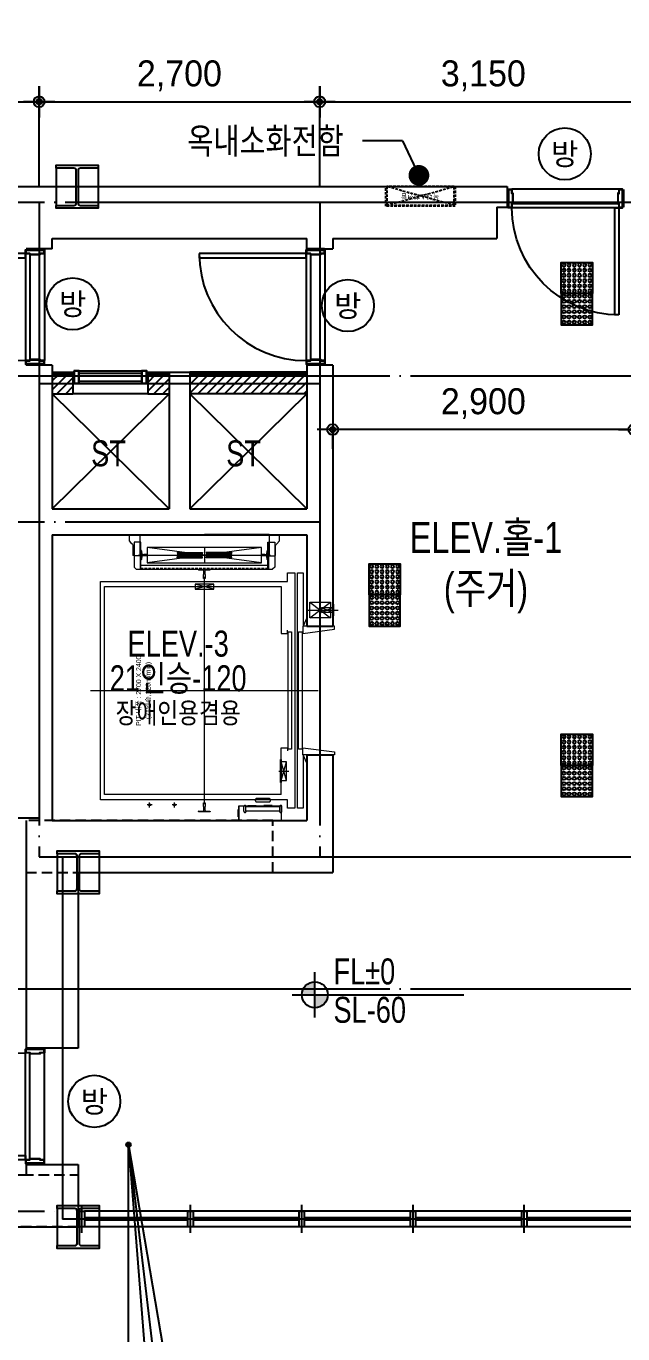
# Model space of a CAD drawing. Header units: millimetres. Extents: x 0 to 1390178, y 0 to 110113.
# Drawn here: x 371337 to 377080, y 28597 to 41181 of the extents above; entities that cross this region are included whole.
import ezdxf
from ezdxf.enums import TextEntityAlignment as Align
from ezdxf.xclip import XClip

# ---------------------------------------------------------------- set-up
doc = ezdxf.new("R2018")
doc.units = ezdxf.units.MM
doc.header["$LTSCALE"] = 100
doc.header["$XCLIPFRAME"] = 0
for name, pattern in [('X - 평면도$0$CEN', [62, 60, -1, 0, -1]), ('X - 평면도$0$CENTER', [65, 60, -2, 1, -2]), ('X - 평면도$0$CENTER2', [1.125, 0.75, -0.125, 0.125, -0.125]), ('X - 평면도$0$HID', [1.5, 1, -0.5]), ('X - 평면도$0$HIDDEN', [0.375, 0.25, -0.125]), ('X - 평면도$0$PHANTOM2', [50, 40, -2, 2, -2, 2, -2])]:
    doc.linetypes.add(name, pattern=pattern)
doc.layers.get('DEFPOINTS').update_dxf_attribs({"color": 145})
for name, color, linetype in [('AA-XXXX-DIMS', 7, 'Continuous'), ('AA-XXXX-TEXT', 3, 'Continuous'), ('DIM', 7, 'Continuous'), ('SYM', 7, 'Continuous'), ('TEXT1', 7, 'Continuous'), ('X - SHEET$0$AA-BORD-TEXT', 3, 'Continuous'), ('X - 평면도$0$A-CON', 2, 'Continuous'), ('X - 평면도$0$A-FIN', 8, 'Continuous'), ('X - 평면도$0$A-HAT', 253, 'Continuous'), ('X - 평면도$0$A-OPEN', 9, 'X - 평면도$0$CEN'), ('X - 평면도$0$A-WIN', 4, 'Continuous'), ('X - 평면도$0$AA-BORD-FORM', 7, 'Continuous'), ('X - 평면도$0$AA-CEXM-ARCH', 6, 'Continuous'), ('X - 평면도$0$AA-DWXM-WIND', 4, 'Continuous'), ('X - 평면도$0$AA-WAXM-BLOK', 3, 'Continuous'), ('X - 평면도$0$AA-WAXM-CONC', 2, 'Continuous'), ('X - 평면도$0$AA-XXXX-CNTL', 1, 'X - 평면도$0$CEN'), ('X - 평면도$0$AA-XXXX-PATT', 8, 'Continuous'), ('X - 평면도$0$AA-XXXX-SYMB', 7, 'Continuous'), ('X - 평면도$0$AS-WAXM-CONC', 2, 'Continuous'), ('X - 평면도$0$DIM', 7, 'Continuous'), ('X - 평면도$0$SO-HBBOX', 7, 'X - 평면도$0$HIDDEN'), ('X - 평면도$0$X-55$0$AA-DWXM-WIND', 4, 'Continuous'), ('X - 평면도$0$점형블럭', 8, 'Continuous')]:
    doc.layers.add(name, color=color, linetype=linetype)
for name, color, linetype, lineweight in [('X - 평면도$0$A-door', 4, 'Continuous', 25), ('X - 평면도$0$LAD-CEN', 1, 'X - 평면도$0$CENTER2', 9), ('X - 평면도$0$LAD-FINISH', 30, 'X - 평면도$0$PHANTOM2', 15), ('X - 평면도$0$LAD-OUTLINE', 7, 'Continuous', 20), ('X - 평면도$0$LAD-REFERENCE', 7, 'Continuous', 5), ('X - 평면도$0$LAD-THINLINE', 7, 'Continuous', 9)]:
    doc.layers.add(name, color=color, linetype=linetype, lineweight=lineweight)
for name, color, linetype, plot in [('X - 평면도$0$A-GUIDE TEXT', 67, 'Continuous', False), ('X - 평면도$0$AA-XXXX-H', 195, 'Continuous', False), ('X - 평면도$0$DEFPOINT', 163, 'Continuous', False)]:
    doc.layers.add(name, color=color, linetype=linetype, plot=plot)
doc.styles.add('HAUD01', font='Dotum.ttf')
doc.styles.get("Standard").update_dxf_attribs({"font": 'Dotum.ttf'})
doc.styles.add('X - SHEET$0$HAUD01', font='Dotum.ttf')
doc.styles.add('X - 평면도$0$HAUD01', font='Dotum.ttf')
doc.styles.add('X - 평면도$0$맑은 고딕', font='malgun.ttf')
doc.dimstyles.new('HAUD-100', dxfattribs={"dimscale": 100, "dimtxt": 3, "dimasz": 1, "dimexe": 0, "dimexo": 3, "dimgap": 1, "dimtad": 1, "dimdec": 0, "dimdsep": 46, "dimlunit": 6, "dimtxsty": 'HAUD01', "dimblk": 'DIMDOT', "dimcen": 2.5, "dimdle": 1.5, "dimclrd": 7, "dimclre": 7, "dimclrt": 3, "dimadec": 0, "dimazin": 0, "dimtfac": 1, "dimtdec": 0, "dimtix": 1, "dimtmove": 2, "dimatfit": 3, "dimfxl": 1, "dimtvp": 1, "dimtolj": 1, "dimtzin": 0, "dimarcsym": 0})
doc.dimstyles.new('HAUD-80', dxfattribs={"dimscale": 100, "dimtxt": 2.5, "dimasz": 0.5, "dimexe": 0, "dimexo": 1.5, "dimgap": 1, "dimtad": 1, "dimdec": 0, "dimdsep": 46, "dimlunit": 6, "dimtxsty": 'HAUD01', "dimblk": 'Z_DOT', "dimcen": 2.5, "dimdle": 1.5, "dimclrd": 7, "dimclre": 7, "dimclrt": 4, "dimadec": 0, "dimazin": 0, "dimtfac": 1, "dimtdec": 0, "dimtix": 1, "dimtmove": 2, "dimatfit": 3, "dimfxl": 1, "dimtvp": 1, "dimtolj": 1, "dimtzin": 0, "dimarcsym": 0})
doc.dimstyles.new('X - 평면도$0$D-50', dxfattribs={"dimscale": 50, "dimtxt": 2, "dimasz": 0.5, "dimexe": 0, "dimexo": 1, "dimgap": 0.5, "dimtad": 1, "dimdec": 0, "dimzin": 0, "dimdsep": 46, "dimlunit": 6, "dimtxsty": 'X - 평면도$0$맑은 고딕', "dimblk": 'X - 평면도$0$Z_DOT', "dimcen": 0, "dimdle": 1.5, "dimclrd": 145, "dimclre": 145, "dimclrt": 145, "dimadec": 0, "dimazin": 0, "dimtfac": 1, "dimtdec": 0, "dimtix": 1, "dimtmove": 2, "dimatfit": 3, "dimldrblk": 'X - 평면도$0$_NONE', "dimfxl": 1, "dimtolj": 1, "dimtzin": 0, "dimlwd": -1, "dimarcsym": 0})

# ---------------------------------------------------------------- blocks, each defined once
blk = doc.blocks.new('X - SHEET$0$HAUDsheetV')
at = {"layer": 'X - SHEET$0$AA-BORD-TEXT', "color": 3, "style": 'X - SHEET$0$HAUD01'}
for tag, p in [('PJCode', (786, 567.94)), ('작성자', (786.11, 194.82)), ('검토자', (786.11, 181.82)), ('최종검토자', (786.11, 168.82)), ('승인자', (786.11, 155.82)), ('일자', (786.83, 144.02)), ('개정번호', (812, 65.92))]:
    blk.add_attdef(tag, text='', height=3, dxfattribs=at).set_placement(p, align=Align.MIDDLE_CENTER)
at = {"layer": 'X - SHEET$0$AA-BORD-TEXT', "color": 3, "lineweight": 30, "flags": 104}
blk.add_attdef('PJTitle', text='', height=4, dxfattribs=at).set_placement((787.25, 536.62), align=Align.MIDDLE_CENTER)
blk = doc.blocks.new('X - SHEET')
ref = blk.add_blockref('X - SHEET$0$HAUDsheetV', (-100, 0), dxfattribs=dict(xscale=100, yscale=100, zscale=100))
lines = blk.add_mtext('중랑구 상봉동 116-49번지 일원 2030 청년주택 \\P신축공사', dxfattribs={"layer": 'X - SHEET$0$AA-BORD-TEXT', "color": 3, "insert": (78625, 53662), "char_height": 5056.52, "attachment_point": 1})
ref.add_attrib('PJTitle', '', (78625, 53662), dxfattribs={"flags": 104}).embed_mtext(lines)
blk = doc.blocks.new('$0$C1E7A367F')
at = {"layer": 'SYM'}
h = blk.add_hatch(color=256, dxfattribs=at)
h.paths.add_polyline_path([(-800, 0), (0, 0), (0, 800, 0.414214)])
h.paths.add_polyline_path([(0, 0), (0, -800, 0.414214), (800, 0)])
for p, q in [((0, -1400), (0, 1400)), ((-1400, 0), (9181, 0))]:
    blk.add_line(p, q, dxfattribs=at)
blk.add_circle((0, 0), 800, dxfattribs=at)
blk = doc.blocks.new('Z_DOT')
at = {"layer": 'DIM', "color": 0}
for p, q in [((0, -3), (0, 3)), ((-3, 0), (3, 0))]:
    blk.add_line(p, q, dxfattribs=at)
for radius in [1.05, 0.525]:
    blk.add_circle((0, 0), radius, dxfattribs=at)
blk = doc.blocks.new('*D38')
at = {"layer": 'DEFPOINTS', "color": 0, "transparency": 16777216}
for p in [(374287, 37299), (374287, 36964), (377187, 36964)]:
    blk.add_point(p, dxfattribs=at)
at = {"layer": 'DIM', "color": 7, "lineweight": -2, "transparency": 16777216}
for p, q in [((374287, 37114), (374287, 37299)), ((377137, 37299), (374337, 37299)), ((377187, 37114), (377187, 37299))]:
    blk.add_line(p, q, dxfattribs=at)
at = {"layer": 'DIM', "color": 7, "lineweight": -2, "transparency": 16777216, "xscale": 50, "yscale": 50, "zscale": 50}
for p, rotation in [((374287, 37299), 179.9999999999948), ((377187, 37299), 359.9999999999948)]:
    blk.add_blockref('Z_DOT', p, dxfattribs=dict(at, rotation=rotation))
at = {"layer": 'DIM', "color": 4, "transparency": 16777216, "insert": (375737, 37548), "char_height": 250, "attachment_point": 5, "style": 'HAUD01'}
blk.add_mtext('\\A1;2,900', dxfattribs=at)
blk = doc.blocks.new('dr_갑')
at = {"layer": 'TEXT1'}
blk.add_circle((0, 0), 400, dxfattribs=at)
at = {"layer": 'TEXT1', "style": 'HAUD01'}
blk.add_text('방', height=335, dxfattribs=at).set_placement((0, 0), align=Align.MIDDLE)
blk = doc.blocks.new('DIMDOT')
at = {"layer": 'AA-XXXX-DIMS'}
for p, q in [((0, -1.5), (0, 1.5)), ((-1.5, 0), (1.5, 0))]:
    blk.add_line(p, q, dxfattribs=at)
for radius in [0.5, 0.25]:
    blk.add_circle((0, 0), radius, dxfattribs=at)
blk = doc.blocks.new('*D61')
at = {"color": 7, "lineweight": -2, "transparency": 16777216}
for p, q in [((372322, 30417), (372799, 24436)), ((372937, 22700), (372807, 24336))]:
    blk.add_line(p, q, dxfattribs=at)
at = {"layer": 'DEFPOINTS', "color": 0, "transparency": 16777216}
for p in [(372322, 30417), (372799, 24436)]:
    blk.add_point(p, dxfattribs=at)
at = {"color": 7, "lineweight": -2, "transparency": 16777216, "xscale": 100, "yscale": 100, "zscale": 100, "rotation": 94.55624825249534}
blk.add_blockref('DIMDOT', (372799, 24436), dxfattribs=at)
at = {"color": 3, "transparency": 16777216, "insert": (373154, 23490), "char_height": 300, "attachment_point": 5, "rotation": 274.5562, "style": 'HAUD01'}
blk.add_mtext('\\A1;R6,000', dxfattribs=at)
blk = doc.blocks.new('*D62')
at = {"color": 7, "lineweight": -2, "transparency": 16777216}
for p, q in [((372322, 30417), (373869, 17308)), ((374101, 15337), (373880, 17209))]:
    blk.add_line(p, q, dxfattribs=at)
at = {"layer": 'DEFPOINTS', "color": 0, "transparency": 16777216}
for p in [(372322, 30417), (373869, 17308)]:
    blk.add_point(p, dxfattribs=at)
at = {"color": 7, "lineweight": -2, "transparency": 16777216, "xscale": 100, "yscale": 100, "zscale": 100, "rotation": 96.72879165085305}
blk.add_blockref('DIMDOT', (373869, 17308), dxfattribs=at)
at = {"color": 3, "transparency": 16777216, "insert": (374274, 16256), "char_height": 300, "attachment_point": 5, "rotation": 276.7288, "style": 'HAUD01'}
blk.add_mtext('\\A1;R13,200', dxfattribs=at)
blk = doc.blocks.new('X - 평면도$0$LPR')
at = {"layer": 'X - 평면도$0$AA-XXXX-SYMB'}
for p, q in [((684381, 31511), (684381, 32095)), ((684383, 32105), (684411, 32105)), ((684436, 32105), (684411, 32105)), ((684438, 32105), (684436, 32105)), ((684517, 32105), (684438, 32105)), ((684518, 32095), (684518, 31511)), ((684195, 31900), (684195, 31899)), ((684195, 31900), (684195, 31706)), ((684195, 31899), (684195, 31899)), ((684381, 31938), (684224, 31930)), ((684525, 31945), (684518, 31944)), ((684564, 31947), (684525, 31945)), ((684595, 31689), (684595, 31917)), ((684595, 31877), (684695, 31877)), ((684695, 31729), (684595, 31729)), ((684695, 31877), (684695, 31847)), ((684695, 31847), (684695, 31759)), ((684695, 31759), (684695, 31729)), ((684195, 31707), (684195, 31707)), ((684195, 31707), (684195, 31706)), ((684224, 31676), (684381, 31668)), ((684381, 31668), (684224, 31676)), ((684525, 31661), (684518, 31662)), ((684525, 31661), (684564, 31659)), ((684411, 31501), (684383, 31501)), ((684436, 31501), (684411, 31501)), ((684436, 31501), (684438, 31501)), ((684517, 31501), (684438, 31501))]:
    blk.add_line(p, q, dxfattribs=at)
at = {"layer": 'X - 평면도$0$AA-XXXX-SYMB', "color": 8}
for p, q in [((684437, 32095), (684412, 32095)), ((684412, 32095), (684412, 31511)), ((684437, 32095), (684437, 31511)), ((684438, 32095), (684437, 32095)), ((684438, 31511), (684438, 32095)), ((684518, 32095), (684439, 32095)), ((684439, 31511), (684439, 32095)), ((684525, 31945), (684525, 31661)), ((684695, 31847), (684595, 31847)), ((684595, 31759), (684695, 31759)), ((684437, 31511), (684412, 31511)), ((684438, 31511), (684437, 31511)), ((684518, 31511), (684439, 31511))]:
    blk.add_line(p, q, dxfattribs=at)
at = {"layer": 'X - 평면도$0$AA-XXXX-SYMB', "flags": 128}
for points in [[(684381, 32095), (684381, 32097), (684381, 32099), (684381, 32101), (684382, 32102), (684382, 32103), (684382, 32104), (684382, 32105), (684383, 32105)], [(684517, 32105), (684517, 32105), (684517, 32104), (684518, 32103), (684518, 32102), (684518, 32101), (684518, 32099), (684518, 32097), (684518, 32095)], [(684383, 31501), (684382, 31501), (684382, 31502), (684382, 31503), (684382, 31504), (684381, 31505), (684381, 31507), (684381, 31509), (684381, 31511)], [(684518, 31511), (684518, 31509), (684518, 31507), (684518, 31505), (684518, 31504), (684518, 31503), (684517, 31502), (684517, 31501), (684517, 31501)]]:
    blk.add_lwpolyline(points, dxfattribs=at)
at = {"layer": 'X - 평면도$0$AA-XXXX-SYMB', "color": 8, "flags": 128}
for points in [[(684411, 32105), (684411, 32105), (684411, 32104), (684412, 32103), (684412, 32102), (684412, 32101), (684412, 32099), (684412, 32097), (684412, 32095)], [(684436, 32105), (684436, 32105), (684436, 32104), (684436, 32103), (684437, 32102), (684437, 32101), (684437, 32099), (684437, 32097), (684437, 32095)], [(684439, 32095), (684439, 32097), (684439, 32099), (684439, 32101), (684439, 32102), (684438, 32103), (684438, 32104), (684438, 32105), (684438, 32105)], [(684412, 31511), (684412, 31509), (684412, 31507), (684412, 31505), (684412, 31504), (684412, 31503), (684411, 31502), (684411, 31501), (684411, 31501)], [(684437, 31511), (684437, 31509), (684437, 31507), (684437, 31505), (684437, 31504), (684436, 31503), (684436, 31502), (684436, 31501), (684436, 31501)], [(684438, 31501), (684438, 31501), (684438, 31502), (684438, 31503), (684439, 31504), (684439, 31505), (684439, 31507), (684439, 31509), (684439, 31511)]]:
    blk.add_lwpolyline(points, dxfattribs=at)
at = {"layer": 'X - 평면도$0$AA-XXXX-SYMB'}
for centre, start, end in [((684225, 31900), 92.7195, 180), ((684225, 31900), 112.0452, 179.8766), ((684565, 31917), 0, 92.7195), ((684225, 31706), 179.7847, 267.3066), ((684225, 31706), 180, 267.2805), ((684565, 31689), 267.2805, 0)]:
    blk.add_arc(centre, 30, start, end, dxfattribs=at)
blk = doc.blocks.new('X - 평면도$0$A$473316255947', base_point=(4556274, -1683201))
at = {"layer": 'X - 평면도$0$AA-CEXM-ARCH', "color": 6}
for p, q in [((4556275, -1682701), (4553875, -1682701)), ((4553775, -1682801), (4553775, -1683101)), ((4556375, -1683101), (4556375, -1682801)), ((4553875, -1683201), (4556275, -1683201))]:
    blk.add_line(p, q, dxfattribs=at)
for centre, start, end in [((4553875, -1682801), 90, 180), ((4556275, -1682801), 0, 90), ((4553875, -1683101), 180, 270), ((4556275, -1683101), 270, 0)]:
    blk.add_arc(centre, 100, start, end, dxfattribs=at)
at = {"layer": 'X - 평면도$0$AA-XXXX-SYMB', "color": 6}
for p, q in [((4553941, -1682840), (4554181, -1683140)), ((4554181, -1682840), (4553941, -1683140))]:
    blk.add_line(p, q, dxfattribs=at)
for points in [[(4554457, -1682860), (4554457, -1680360), (4554407, -1680360), (4554407, -1682860)], [(4553941, -1683140), (4554181, -1683140), (4554181, -1682840), (4553941, -1682840)], [(4554463, -1683053), (4554463, -1682860), (4554400, -1682860), (4554400, -1683053)], [(4554463, -1683106), (4554743, -1683106), (4554743, -1682806), (4554463, -1682806)], [(4556014, -1682804), (4555734, -1682804), (4555734, -1683104), (4556014, -1683104)], [(4556014, -1682858), (4556014, -1683050), (4556077, -1683050), (4556077, -1682858)], [(4556020, -1683050), (4556020, -1685550), (4556070, -1685550), (4556070, -1683050)]]:
    blk.add_lwpolyline(points, close=True, dxfattribs=at)
blk.add_lwpolyline([(4553941, -1683140), (4554181, -1683140), (4554181, -1682786, 0.414214), (4554144, -1682748), (4553979, -1682748, 0.414214), (4553941, -1682786)], format="xyb", close=True, dxfattribs=at)
at = {"layer": 'X - 평면도$0$AA-BORD-FORM', "color": 6, "yscale": 0.7499675014082722, "zscale": 0.7499675014082722}
for p, xscale, rotation in [((4934857, -1336841), -0.7499675014082725, 44.99999984923779), ((4175647, -2029051), -0.7499675014082732, 224.9999998492376)]:
    blk.add_blockref('X - 평면도$0$LPR', p, dxfattribs=dict(at, xscale=xscale, rotation=rotation))
blk = doc.blocks.new('X - 평면도$0$A$C35983a36')
at = {"layer": 'X - 평면도$0$A-CON', "rotation": 180}
blk.add_blockref('X - 평면도$0$A$473316255947', (101, 2841), dxfattribs=at)
blk = doc.blocks.new('X - 평면도$0$A$C3F661512')
at = {"layer": 'X - 평면도$0$DEFPOINT'}
for p, q in [((44, 22), (0, 22)), ((22, 0), (22, 44))]:
    blk.add_line(p, q, dxfattribs=at)
blk.add_circle((22, 22), 22, dxfattribs=at)
blk = doc.blocks.new('X - 평면도$0$Z_DOT')
at = {"layer": 'X - 평면도$0$DIM', "color": 0}
for p, q in [((-1, 0), (1, 0)), ((0, -1), (0, 1))]:
    blk.add_line(p, q, dxfattribs=at)
for radius in [0.5, 0.25]:
    blk.add_circle((0, 0), radius, dxfattribs=at)
blk = doc.blocks.new('*D1024')
at = {"layer": 'DEFPOINTS', "color": 0, "transparency": 16777216}
for p in [(559572, 45173), (559572, 45173), (559810, 40909), (559570, 39173), (560577, 39258)]:
    blk.add_point(p, dxfattribs=at)
at = {"layer": 'X - 평면도$0$DIM', "color": 145, "transparency": 16777216}
blk.add_arc((559572, 45173), 4271, 270.3124, 279.3111, dxfattribs=at)
at = {"layer": 'X - 평면도$0$DIM', "color": 145, "transparency": 16777216, "xscale": 25, "yscale": 25, "zscale": 25}
for p, rotation in [((559570, 40902), 180.1447018555607), ((560288, 40963), 9.478808417645288)]:
    blk.add_blockref('X - 평면도$0$Z_DOT', p, dxfattribs=dict(at, rotation=rotation))
at = {"layer": 'X - 평면도$0$DIM', "color": 145, "transparency": 16777216, "insert": (559924, 40994), "char_height": 100, "attachment_point": 5, "rotation": 4.8118, "style": 'X - 평면도$0$맑은 고딕'}
blk.add_mtext('\\A1;10°', dxfattribs=at)
blk = doc.blocks.new('X - 평면도$0$_NONE')
at = {"color": 0, "linetype": 'ByBlock'}
blk.add_circle((0, 0), 0.25, dxfattribs=at)
blk = doc.blocks.new('X - 평면도$0$A$Cb11c32c7')
at = {"layer": 'X - 평면도$0$AA-XXXX-H'}
blk.add_lwpolyline([(-9, 154, 0.414214), (-31, 176), (-202, 176), (-202, 205), (202, 205), (202, 176), (31, 176, 0.414214), (9, 154), (9, -159, 0.414214), (31, -181), (202, -181), (202, -209), (-202, -209), (-202, -181), (-31, -181, 0.414214), (-9, -159)], format="xyb", close=True, dxfattribs=at)
at = {"layer": 'X - 평면도$0$DEFPOINT', "color": 195}
for p, q in [((-202, 176), (-202, -181)), ((202, 176), (202, -181))]:
    blk.add_line(p, q, dxfattribs=at)
blk = doc.blocks.new('X - 평면도$0$A$C3919c76b')
for p in [(-70922, 54393), (-70913, 47796), (-70913, 44383)]:
    blk.add_blockref('X - 평면도$0$A$Cb11c32c7', p)
blk = doc.blocks.new('X - 평면도$0$A$C69CA1AF6')
blk.add_blockref('X - 평면도$0$A$C3919c76b', (43361, -33202))
blk = doc.blocks.new('X - 평면도$0$A$Cf7dc03d4')
at = {"layer": 'X - 평면도$0$AA-DWXM-WIND', "color": 8}
for p, q in [((-65548, -44567), (-70853, -44567)), ((-65548, -44717), (-70853, -44717))]:
    blk.add_line(p, q, dxfattribs=at)
at = {"layer": 'X - 평면도$0$AA-DWXM-WIND'}
for p, q in [((-69857, -44632), (-70853, -44632)), ((-69857, -44652), (-70853, -44652)), ((-68786, -44632), (-69807, -44632)), ((-68786, -44652), (-69807, -44652)), ((-67715, -44632), (-68736, -44632)), ((-67715, -44652), (-68736, -44652)), ((-66644, -44632), (-67665, -44632)), ((-66644, -44652), (-67665, -44652)), ((-65548, -44632), (-66594, -44632)), ((-65548, -44652), (-66594, -44652))]:
    blk.add_line(p, q, dxfattribs=at)
for points in [[(-70903, -44567), (-70853, -44567), (-70853, -44717), (-70903, -44717)], [(-69857, -44567), (-69807, -44567), (-69807, -44717), (-69857, -44717)], [(-68786, -44567), (-68736, -44567), (-68736, -44717), (-68786, -44717)], [(-67715, -44567), (-67665, -44567), (-67665, -44717), (-67715, -44717)], [(-66644, -44567), (-66594, -44567), (-66594, -44717), (-66644, -44717)]]:
    blk.add_lwpolyline(points, close=True, dxfattribs=at)
at = {"layer": 'X - 평면도$0$AA-XXXX-CNTL'}
for p in [(-71063, -44567), (-65448, -44642)]:
    blk.add_line(p, (-71063, -44642), dxfattribs=at)
at = {"layer": 'X - 평면도$0$DEFPOINT'}
for p, q in [((-70878, -44776), (-70878, -44504)), ((-69832, -44776), (-69832, -44504)), ((-68761, -44776), (-68761, -44504)), ((-67690, -44776), (-67690, -44504)), ((-66619, -44776), (-66619, -44504))]:
    blk.add_line(p, q, dxfattribs=at)
blk = doc.blocks.new('*U930')
at = {"layer": 'X - 평면도$0$A-WIN', "color": 9}
for p, q in [((300, 120), (-300, 120)), ((300, 99), (-300, 99)), ((300, 21), (-300, 21)), ((300, 0), (-300, 0))]:
    blk.add_line(p, q, dxfattribs=at)
at = {"layer": 'X - 평면도$0$A-WIN'}
for points in [[(-300, 0), (-300, 120), (-350, 120), (-350, 0)], [(-303, 3), (-303, 117), (-347, 117), (-347, 3)], [(350, 0), (350, 120), (300, 120), (300, 0)], [(347, 3), (347, 117), (303, 117), (303, 3)]]:
    blk.add_lwpolyline(points, close=True, dxfattribs=at)
blk = doc.blocks.new('X - 평면도$0$A$C4D1409A3')
at = {"layer": 'X - 평면도$0$점형블럭', "color": 9}
blk.add_lwpolyline([(0, 0), (300, 0), (300, 300), (0, 300)], close=True, dxfattribs=at)
at = {"layer": 'X - 평면도$0$점형블럭', "color": 252}
for centre in [(25, 275), (75, 275), (125, 275), (175, 275), (225, 275), (275, 275), (25, 225), (25, 175), (25, 125), (75, 225), (75, 175), (75, 125), (125, 225), (125, 175), (125, 125), (175, 225), (175, 175), (175, 125), (225, 225), (225, 175), (225, 125), (275, 225), (275, 175), (275, 125), (25, 75), (25, 25), (75, 75), (75, 25), (125, 75), (125, 25), (175, 75), (175, 25), (225, 75), (225, 25), (275, 75), (275, 25)]:
    blk.add_circle(centre, 15, dxfattribs=at)
blk = doc.blocks.new('*U955')
at = {"layer": 'X - 평면도$0$DEFPOINT'}
for p in [(-622, -1500), (622, -1500)]:
    blk.add_line(p, (0, -1500), dxfattribs=at)
at = {"layer": 'X - 평면도$0$LAD-CEN', "color": 8, "ltscale": 200}
for p, q in [((0, 1094), (0, -1094)), ((1095, 0), (-1095, 0))]:
    blk.add_line(p, q, dxfattribs=at)
at = {"layer": 'X - 평면도$0$LAD-CEN', "color": 8, "ltscale": 20}
for p, q in [((264, 1100), (310, 1100)), ((287, 1125), (287, 1076)), ((504, 1100), (550, 1100)), ((527, 1125), (527, 1076)), ((-717, 775), (-813, 775))]:
    blk.add_line(p, q, dxfattribs=at)
at = {"layer": 'X - 평면도$0$LAD-CEN', "color": 8, "ltscale": 50}
blk.add_line((-994, -775), (-1288, -775), dxfattribs=at)
at = {"layer": 'X - 평면도$0$LAD-CEN', "color": 8, "linetype": 'X - 평면도$0$CENTER'}
for p, q in [((0, -1378), (0, -1228)), ((636, -1303), (-636, -1303))]:
    blk.add_line(p, q, dxfattribs=at)
at = {"layer": 'X - 평면도$0$LAD-CEN', "color": 8, "ltscale": 10}
for p, q in [((-692, -1505), (-692, -1489)), ((-657, -1505), (-657, -1489)), ((657, -1505), (657, -1489)), ((692, -1505), (692, -1489))]:
    blk.add_line(p, q, dxfattribs=at)
at = {"layer": 'X - 평면도$0$LAD-FINISH', "color": 8, "ltscale": 10}
for p, q in [((-1235, 700), (-1235, 620)), ((-1235, -700), (-1235, -620))]:
    blk.add_line(p, q, dxfattribs=at)
at = {"layer": 'X - 평면도$0$LAD-OUTLINE', "color": 8, "linetype": 'X - 평면도$0$PHANTOM2', "ltscale": 5}
for p, q in [((-746, 1162), (-746, 1117)), ((-726, 1162), (-400, 1162)), ((-726, 1162), (-726, 1117)), ((-726, 1162), (-724, 1162)), ((-400, 1162), (-402, 1162)), ((-400, 1162), (-400, 1117)), ((-380, 1162), (-380, 1117)), ((-400, 1117), (-726, 1117)), ((-726, 1117), (-724, 1117)), ((-726, 1117), (-724, 1117)), ((-400, 1117), (-402, 1117)), ((-400, 1117), (-402, 1117))]:
    blk.add_line(p, q, dxfattribs=at)
at = {"layer": 'X - 평면도$0$LAD-OUTLINE', "color": 8}
for p, q in [((-740, 1250), (-330, 1250)), ((-740, 1110), (-740, 1250)), ((-330, 1110), (-330, 1250)), ((-330, 1250), (-330, 1110)), ((-330, 1110), (-740, 1110)), ((-985, 700), (-950, 620)), ((-985, -700), (-950, -620))]:
    blk.add_line(p, q, dxfattribs=at)
at = {"layer": 'X - 평면도$0$LAD-OUTLINE', "color": 8, "linetype": 'Continuous'}
for p, q in [((-9, 1157), (-54, 1160)), ((-5, 1120), (-5, 1152)), ((5, 1152), (5, 1120)), ((54, 1160), (9, 1157)), ((-5, -1152), (-5, -1120)), ((5, -1120), (5, -1152)), ((-54, -1160), (-9, -1157)), ((9, -1157), (54, -1160))]:
    blk.add_line(p, q, dxfattribs=at)
at = {"layer": 'X - 평면도$0$LAD-OUTLINE', "color": 8}
for points in [[(-330, 1215), (-325, 1215), (-325, 1145), (-330, 1145)], [(-950, 620), (-950, 1132), (-895, 1132), (-895, -1132), (-950, -1132), (-950, -620)], [(-870, 1132), (-800, 1132), (-800, 1050), (1000, 1050), (1000, -1050), (-800, -1050), (-800, -1132), (-870, -1132), (-870, 1132)], [(-651, 1110), (-651, 1105), (-571, 1105), (-571, 1110)], [(-651, 1105), (-571, 1105)], [(-419, 1110), (-419, 1105), (-499, 1105), (-499, 1110)], [(-740, 1000), (-740, 550), (-800, 550), (-800, 580)], [(-740, 1000), (960, 1000), (960, -1000), (-740, -1000)], [(-985, 620), (-946, 620), (-946, 550), (-1252, 590), (-1252, 620), (-1215, 620)], [(-905, 565), (-905, -565), (-940, -565), (-940, 565), (-905, 565)], [(-805, 565), (-805, -565), (-840, -565), (-840, 565), (-805, 565)], [(-985, -620), (-946, -620), (-946, -550), (-1252, -590), (-1252, -620), (-1215, -620)], [(-740, -1000), (-740, -550), (-800, -550), (-800, -580)]]:
    blk.add_lwpolyline(points, dxfattribs=at)
at = {"layer": 'X - 평면도$0$LAD-OUTLINE', "color": 8, "linetype": 'Continuous'}
for points in [[(-57, 1163), (-57, 1168), (57, 1168), (57, 1163)], [(8, 1117), (8, 1117), (8, 1080), (7, 1079), (-7, 1079), (-8, 1080), (-8, 1117), (-8, 1117)], [(-8, -1117), (-8, -1117), (-8, -1080), (-7, -1079), (7, -1079), (8, -1080), (8, -1117), (8, -1117)], [(57, -1163), (57, -1168), (-57, -1168), (-57, -1163)]]:
    blk.add_lwpolyline(points, dxfattribs=at)
at = {"layer": 'X - 평면도$0$LAD-OUTLINE', "color": 8, "linetype": 'X - 평면도$0$PHANTOM2', "ltscale": 5}
for centre, start, end in [((-735, 1162), 0, 180), ((-391, 1162), 0, 180), ((-735, 1117), 180, 0), ((-391, 1117), 180, 0)]:
    blk.add_arc(centre, 11.3, start, end, dxfattribs=at)
at = {"layer": 'X - 평면도$0$LAD-OUTLINE', "color": 8, "linetype": 'Continuous'}
for centre, radius, start, end in [((-54, 1163), 3, 180, 266.7139), ((-10, 1152), 5, 0, 86.7139), ((10, 1152), 5, 93.2861, 180), ((54, 1163), 3, 273.2861, 0), ((-8, 1120), 3.25, 270, 0), ((8, 1120), 3.25, 180, 270), ((-8, -1120), 3.25, 0, 90), ((8, -1120), 3.25, 90, 180), ((-54, -1163), 3, 93.2861, 180), ((-10, -1152), 5, 273.2861, 0), ((10, -1152), 5, 180, 266.7139), ((54, -1163), 3, 0, 86.7139)]:
    blk.add_arc(centre, radius, start, end, dxfattribs=at)
at = {"layer": 'X - 평면도$0$LAD-REFERENCE', "color": 8}
for p, q in [((657, -1168), (-657, -1168)), ((-618, -1429), (-618, -1168)), ((612, -1205), (-612, -1205)), ((618, -1429), (618, -1168))]:
    blk.add_line(p, q, dxfattribs=at)
for points in [[(-612, -1168), (-612, -1429), (-677, -1429), (-677, -1188), (-657, -1168)], [(612, -1168), (612, -1429), (677, -1429), (677, -1188), (657, -1168)]]:
    blk.add_lwpolyline(points, dxfattribs=at)
for points in [[(-677, -1295), (-677, -1295), (-685, -1300), (-685, -1392, -0.188811), (-690, -1406), (-697, -1413), (-722, -1440), (-722, -1500), (-622, -1500), (-622, -1425), (-622, -1295)], [(677, -1295), (677, -1295), (685, -1300), (685, -1392, 0.188811), (690, -1406), (697, -1413), (722, -1440), (722, -1500), (622, -1500), (622, -1425), (622, -1295)]]:
    blk.add_lwpolyline(points, format="xyb", close=True, dxfattribs=at)
at = {"layer": 'X - 평면도$0$LAD-THINLINE', "color": 8}
for p, q in [((-790, 865), (-740, 685)), ((-740, 865), (-790, 685)), ((-1128, -800), (-1235, -750)), ((-1128, -750), (-1235, -800)), ((-90, -1025), (90, -975)), ((-90, -975), (90, -1025)), ((-550, -1378), (550, -1228)), ((-550, -1228), (550, -1378)), ((-263, -1278), (-18, -1278)), ((-263, -1278), (-263, -1282)), ((-263, -1278), (-263, -1282)), ((-263, -1278), (-263, -1282)), ((-263, -1278), (-263, -1282)), ((-263, -1282), (-18, -1282)), ((-263, -1282), (-260, -1282)), ((-263, -1282), (-260, -1282)), ((-263, -1325), (-260, -1324)), ((-263, -1325), (-260, -1324)), ((-263, -1328), (-263, -1325)), ((-263, -1328), (-263, -1325)), ((-263, -1325), (-18, -1325)), ((-263, -1328), (-263, -1325)), ((-263, -1328), (-263, -1325)), ((-263, -1328), (-18, -1328)), ((-261, -1288), (-261, -1291)), ((-261, -1288), (-261, -1291)), ((-261, -1288), (-21, -1288)), ((-261, -1288), (-261, -1294)), ((-261, -1288), (-261, -1294)), ((-261, -1294), (-21, -1294)), ((-261, -1300), (-21, -1300)), ((-261, -1306), (-261, -1300)), ((-261, -1306), (-261, -1300)), ((-261, -1306), (-261, -1303)), ((-261, -1306), (-261, -1303)), ((-261, -1306), (-21, -1306)), ((-261, -1318), (-261, -1312)), ((-261, -1312), (-21, -1312)), ((-261, -1312), (-21, -1312)), ((-261, -1318), (-261, -1315)), ((-261, -1318), (-21, -1318)), ((-18, -1282), (-21, -1282)), ((-21, -1288), (-21, -1294)), ((-21, -1288), (-21, -1294)), ((-21, -1306), (-21, -1300)), ((-21, -1318), (-21, -1312)), ((-18, -1325), (-21, -1324)), ((-18, -1278), (-18, -1282)), ((-18, -1278), (-18, -1282)), ((-18, -1328), (-18, -1325)), ((-18, -1328), (-18, -1325)), ((263, -1278), (18, -1278)), ((18, -1278), (18, -1282)), ((18, -1278), (18, -1282)), ((263, -1282), (18, -1282)), ((18, -1282), (21, -1282)), ((18, -1325), (21, -1324)), ((263, -1325), (18, -1325)), ((18, -1328), (18, -1325)), ((18, -1328), (18, -1325)), ((263, -1328), (18, -1328)), ((20, -1288), (20, -1294)), ((20, -1288), (20, -1294)), ((260, -1288), (20, -1288)), ((260, -1294), (20, -1294)), ((260, -1300), (20, -1300)), ((20, -1306), (20, -1300)), ((260, -1306), (20, -1306)), ((20, -1318), (20, -1312)), ((260, -1312), (20, -1312)), ((260, -1312), (20, -1312)), ((260, -1318), (20, -1318)), ((263, -1282), (259, -1282)), ((263, -1282), (259, -1282)), ((263, -1325), (259, -1324)), ((263, -1325), (259, -1324)), ((260, -1288), (260, -1291)), ((260, -1288), (260, -1291)), ((260, -1288), (260, -1294)), ((260, -1288), (260, -1294)), ((260, -1306), (260, -1300)), ((260, -1306), (260, -1300)), ((260, -1306), (260, -1303)), ((260, -1306), (260, -1303)), ((260, -1318), (260, -1312)), ((260, -1318), (260, -1315)), ((263, -1278), (263, -1282)), ((263, -1278), (263, -1282)), ((263, -1278), (263, -1282)), ((263, -1278), (263, -1282)), ((263, -1328), (263, -1325)), ((263, -1328), (263, -1325)), ((263, -1328), (263, -1325)), ((263, -1328), (263, -1325))]:
    blk.add_line(p, q, dxfattribs=at)
at = {"layer": 'X - 평면도$0$LAD-THINLINE', "color": 8, "ltscale": 5}
for p, q in [((-1015, -850), (-1215, -700)), ((-1015, -700), (-1215, -850))]:
    blk.add_line(p, q, dxfattribs=at)
at = {"layer": 'X - 평면도$0$LAD-THINLINE', "color": 8, "linetype": 'X - 평면도$0$HIDDEN'}
for p, q in [((-612, -1174), (612, -1174)), ((-622, -1494), (-722, -1494)), ((622, -1494), (722, -1494))]:
    blk.add_line(p, q, dxfattribs=at)
at = {"layer": 'X - 평면도$0$LAD-THINLINE', "color": 8, "linetype": 'Continuous'}
for p, q in [((-604, -1262), (-601, -1295)), ((-601, -1311), (-604, -1344)), ((-597, -1298), (-585, -1298)), ((-585, -1308), (-597, -1308)), ((585, -1298), (597, -1298)), ((597, -1308), (585, -1308)), ((601, -1295), (604, -1262)), ((604, -1344), (601, -1311))]:
    blk.add_line(p, q, dxfattribs=at)
at = {"layer": 'X - 평면도$0$LAD-THINLINE', "color": 8, "linetype": 'X - 평면도$0$PHANTOM2'}
blk.add_lwpolyline([(-506, 1072), (-620, 1072, 1), (-620, 1038), (-506, 1038, 1)], format="xyb", close=True, dxfattribs=at)
at = {"layer": 'X - 평면도$0$LAD-THINLINE', "color": 8}
for points in [[(-733, 885), (-733, 665), (-740, 665), (-740, 885)], [(-790, 865), (-790, 685), (-740, 685), (-740, 865)], [(-1242, -832), (-1242, -718), (-1235, -718), (-1235, -832)], [(-1235, -800), (-1235, -750), (-1128, -750), (-1128, -800)], [(-90, -1025), (90, -1025), (90, -975), (-90, -975)], [(-550, -1228), (-550, -1378), (550, -1378), (550, -1228)]]:
    blk.add_lwpolyline(points, close=True, dxfattribs=at)
at = {"layer": 'X - 평면도$0$LAD-THINLINE', "color": 8, "ltscale": 5}
blk.add_lwpolyline([(-1215, -850), (-1215, -700), (-1015, -700), (-1015, -850)], close=True, dxfattribs=at)
at = {"layer": 'X - 평면도$0$LAD-THINLINE', "color": 8, "linetype": 'Continuous'}
for points in [[(-608, -1348), (-612, -1348), (-612, -1259), (-608, -1259)], [(-582, -1295), (-582, -1295), (-551, -1295), (-550, -1296), (-550, -1310), (-551, -1311), (-582, -1311), (-582, -1311)], [(582, -1311), (582, -1311), (551, -1311), (550, -1310), (550, -1296), (551, -1295), (582, -1295), (582, -1295)], [(608, -1259), (612, -1259), (612, -1348), (608, -1348)]]:
    blk.add_lwpolyline(points, dxfattribs=at)
at = {"layer": 'X - 평면도$0$LAD-THINLINE', "color": 8, "ltscale": 5}
for centre in [(287, 1100), (527, 1100)]:
    blk.add_circle(centre, 10, dxfattribs=at)
at = {"layer": 'X - 평면도$0$LAD-THINLINE', "color": 8, "linetype": 'Continuous'}
for centre, radius, start, end in [((-608, -1263), 4, 4.316, 90), ((-608, -1344), 4, 270, 355.684), ((-597, -1294), 4, 184.316, 270), ((-597, -1312), 4, 90, 175.684), ((-585, -1295), 3.2, 270, 0), ((-585, -1311), 3.2, 0, 90), ((585, -1295), 3.2, 180, 270), ((585, -1311), 3.2, 90, 180), ((597, -1294), 4, 270, 355.684), ((597, -1312), 4, 4.316, 90), ((608, -1263), 4, 90, 175.684), ((608, -1344), 4, 184.316, 270)]:
    blk.add_arc(centre, radius, start, end, dxfattribs=at)
at = {"layer": 'X - 평면도$0$LAD-THINLINE', "color": 8}
for centre, start, end in [((-261, -1285), 270, 79.7633), ((-261, -1285), 270, 79.7633), ((-261, -1297), 270, 90), ((-261, -1297), 270, 90), ((-261, -1309), 270, 90), ((-261, -1309), 270, 90), ((-261, -1321), 280.2367, 90), ((-261, -1321), 280.2367, 90), ((-21, -1285), 100.2367, 270), ((-21, -1297), 90, 270), ((-21, -1309), 90, 270), ((-21, -1321), 90, 259.7633), ((20, -1285), 270, 79.7633), ((20, -1297), 270, 90), ((20, -1309), 270, 90), ((20, -1321), 280.2367, 90), ((260, -1285), 100.2367, 270), ((260, -1285), 100.2367, 270), ((260, -1297), 90, 270), ((260, -1297), 90, 270), ((260, -1309), 90, 270), ((260, -1309), 90, 270), ((260, -1321), 90, 259.7633), ((260, -1321), 90, 259.7633)]:
    blk.add_arc(centre, 3, start, end, dxfattribs=at)
at = {"layer": 'X - 평면도$0$DEFPOINT', "style": 'X - 평면도$0$HAUD01'}
for s, p in [('(21인승,120m/min)', (542, 0)), ('PIT 내폭 : 2700 X 2400', (633, 2))]:
    blk.add_text(s, height=48, rotation=270, dxfattribs=at).set_placement(p, align=Align.MIDDLE_CENTER)
blk = doc.blocks.new('X - 평면도$0$A$Cfb342870')
at = {"layer": 'X - 평면도$0$AA-XXXX-PATT'}
h = blk.add_hatch(dxfattribs=at)
h.set_pattern_fill('_USER', color=256, scale=60, angle=45, style=0, pattern_type=0)
h.set_pattern_definition([(45, (-334639.225, -33167.215), (-42.426407, 42.426407), [])])
h.paths.add_polyline_path([(-26677, 19386), (-26882, 19386), (-26882, 19196), (-26677, 19196)])
h.paths.add_polyline_path([(-25352, 19386), (-26477, 19386), (-26477, 19196), (-25352, 19196)])
h.paths.add_polyline_path([(-27602, 19386), (-27802, 19386), (-27802, 19196), (-27602, 19196)])
at = {"layer": 'X - 평면도$0$A-FIN'}
for p, q in [((-27802, 19406), (-27592, 19406)), ((-26892, 19406), (-26677, 19406)), ((-25352, 19406), (-26477, 19406))]:
    blk.add_line(p, q, dxfattribs=at)
at = {"layer": 'X - 평면도$0$A-OPEN'}
for p, q in [((-27802, 18091), (-26677, 19196)), ((-27802, 19196), (-26677, 18091)), ((-26477, 18091), (-25352, 19196)), ((-25352, 18091), (-26477, 19196))]:
    blk.add_line(p, q, dxfattribs=at)
at = {"layer": 'X - 평면도$0$AA-WAXM-BLOK'}
for p, q in [((-27802, 19386), (-27602, 19386)), ((-27602, 19386), (-27602, 19196)), ((-26882, 19386), (-26882, 19196)), ((-26882, 19386), (-26677, 19386)), ((-25352, 19386), (-26477, 19386)), ((-27802, 19196), (-27602, 19196)), ((-26882, 19196), (-26677, 19196)), ((-25352, 19196), (-26477, 19196))]:
    blk.add_line(p, q, dxfattribs=at)
at = {"layer": 'X - 평면도$0$AA-WAXM-CONC'}
for p, q in [((-34027, 21191), (-23422, 21191)), ((-23422, 21191), (-23422, 20991)), ((-23522, 20991), (-23422, 20991)), ((-23522, 20991), (-23522, 20691)), ((-27802, 20691), (-25352, 20691)), ((-27802, 20591), (-27802, 20691)), ((-25352, 20591), (-25352, 20691)), ((-25102, 20691), (-23522, 20691)), ((-25102, 20691), (-25102, 20591)), ((-27802, 20591), (-28052, 20591)), ((-25352, 20591), (-25102, 20591)), ((-27802, 19471), (-28052, 19471)), ((-27802, 19471), (-27802, 18091)), ((-26677, 19406), (-26677, 18091)), ((-26677, 19406), (-26477, 19406)), ((-26477, 19406), (-26477, 18091)), ((-25352, 19471), (-25352, 18091)), ((-25102, 19471), (-25352, 19471)), ((-25102, 19471), (-25102, 16961)), ((-27802, 18091), (-26677, 18091)), ((-26477, 18091), (-25352, 18091)), ((-27802, 17841), (-27802, 15091)), ((-27802, 17841), (-25352, 17841)), ((-25352, 17841), (-25352, 16961)), ((-25352, 16961), (-25102, 16961)), ((-25352, 15721), (-25352, 15091)), ((-25352, 15721), (-25102, 15721)), ((-25102, 15721), (-25102, 14591)), ((-28052, 14991), (-28052, 12901)), ((-27802, 15091), (-25352, 15091)), ((-27552, 14591), (-27552, 12901)), ((-27552, 14591), (-25102, 14591)), ((-27552, 12901), (-28052, 12901)), ((-28052, 11781), (-28052, 11681)), ((-28052, 11781), (-27552, 11781)), ((-27552, 11781), (-27552, 11181)), ((-33527, 11681), (-28052, 11681)), ((-34027, 11181), (-27552, 11181))]:
    blk.add_line(p, q, dxfattribs=at)
at = {"layer": 'X - 평면도$0$AA-XXXX-CNTL'}
for p, q in [((-33877, 21041), (-19177, 21041)), ((-27927, 21041), (-27927, 14741)), ((-25227, 21041), (-25227, 14741)), ((-25227, 19291), (-27927, 19291)), ((-33877, 17966), (-25227, 17966)), ((-33877, 15116), (-27927, 15116)), ((-27927, 14741), (-19127, 14741)), ((-27702, 14741), (-27702, 11331)), ((-33877, 11331), (-27702, 11331))]:
    blk.add_line(p, q, dxfattribs=at)
at = {"layer": 'X - 평면도$0$X-55$0$AA-DWXM-WIND'}
blk.add_line((-26882, 19196), (-27602, 19196), dxfattribs=at)
at = {"layer": 'X - 평면도$0$A-HAT', "rotation": 180}
blk.add_blockref('*U955', (-26337, 16341), dxfattribs=at)
at = {"layer": 'X - 평면도$0$A-WIN', "rotation": 180}
blk.add_blockref('*U930', (-27242, 19416), dxfattribs=at)
at = {"layer": 'X - 평면도$0$점형블럭', "xscale": -1, "rotation": 270}
for p in [(-22902, 20161), (-24752, 17261), (-22902, 15621)]:
    blk.add_blockref('X - 평면도$0$A$C4D1409A3', p, dxfattribs=at)
at = {"layer": 'X - 평면도$0$점형블럭', "rotation": 270}
for p in [(-22902, 20161), (-24752, 17261), (-22902, 15621)]:
    blk.add_blockref('X - 평면도$0$A$C4D1409A3', p, dxfattribs=at)
blk = doc.blocks.new('X - 평면도$0$B4~1F_COL')
at = {"layer": 'X - 평면도$0$DEFPOINT', "linetype": 'X - 평면도$0$HID'}
for points in [[(-69038, -41307), (-69038, -40807), (-71413, -40807), (-71413, -41307), (-69038, -41307)], [(-72343, -44717), (-72343, -44217), (-70913, -44217), (-70913, -44717), (-72343, -44717)]]:
    blk.add_lwpolyline(points, dxfattribs=at)
blk = doc.blocks.new('X - 평면도$0$D1100')
at = {"layer": 'X - 평면도$0$A-door', "color": 9}
for p, q in [((0, -5), (0, -1035)), ((40, -15), (40, -1025)), ((180, -5), (180, -1035))]:
    blk.add_line(p, q, dxfattribs=at)
at = {"layer": 'X - 평면도$0$A-door'}
for points in [[(30, 28), (2, 28), (2, -3), (42, -3), (42, -13), (138, -13), (138, -3), (178, -3), (178, 28), (150, 28), (150, 30), (180, 30), (180, -5), (140, -5), (140, -15), (40, -15), (40, -5), (0, -5), (0, 30), (30, 30)], [(-1030, -5), (-1030, -45), (0, -45), (0, -5)], [(30, -1068), (2, -1068), (2, -1037), (42, -1037), (42, -1027), (138, -1027), (138, -1037), (178, -1037), (178, -1068), (150, -1068), (150, -1070), (180, -1070), (180, -1035), (140, -1035), (140, -1025), (40, -1025), (40, -1035), (0, -1035), (0, -1070), (30, -1070)]]:
    blk.add_lwpolyline(points, close=True, dxfattribs=at)
at = {"layer": 'X - 평면도$0$A-door', "color": 8}
for points in [[(2, -3), (2, 28), (178, 28), (178, -3), (177, -3), (177, 27), (3, 27), (3, -3)], [(2, -1037), (2, -1068), (178, -1068), (178, -1037), (177, -1037), (177, -1067), (3, -1067), (3, -1037)]]:
    blk.add_lwpolyline(points, close=True, dxfattribs=at)
at = {"layer": 'X - 평면도$0$A-door', "color": 1}
blk.add_arc((0, -5), 1030, 180, 270, dxfattribs=at)
at = {"layer": 'X - 평면도$0$A-GUIDE TEXT'}
for p, q in [((175, 40), (5, 40)), ((175, -1080), (5, -1080))]:
    blk.add_line(p, q, dxfattribs=at)
blk = doc.blocks.new('X - 평면도$0$A$C9e23f086')
at = {"layer": 'X - 평면도$0$SO-HBBOX', "linetype": 'X - 평면도$0$HIDDEN'}
for p, q in [((-325, 90), (325, -90)), ((325, 90), (-325, -90))]:
    blk.add_line(p, q, dxfattribs=at)
blk.add_lwpolyline([(325, 90), (-325, 90), (-325, -90), (325, -90)], close=True, dxfattribs=at)
at = {"layer": 'X - 평면도$0$DEFPOINT', "style": 'X - 평면도$0$HAUD01'}
blk.add_text('옥내소화전함', height=48, dxfattribs=at).set_placement((5, 5), align=Align.MIDDLE_CENTER)
blk = doc.blocks.new('*D629')
at = {"layer": 'DEFPOINTS', "color": 0, "transparency": 16777216}
for p in [(371462, 40453), (365512, 39487), (371462, 39487)]:
    blk.add_point(p, dxfattribs=at)
at = {"layer": 'DIM', "color": 7, "lineweight": -2, "transparency": 16777216}
for p, q in [((365512, 39637), (365512, 40453)), ((365562, 40453), (371412, 40453)), ((371462, 39637), (371462, 40453))]:
    blk.add_line(p, q, dxfattribs=at)
at = {"layer": 'DIM', "color": 7, "lineweight": -2, "transparency": 16777216, "xscale": 50, "yscale": 50, "zscale": 50, "rotation": 180}
blk.add_blockref('Z_DOT', (365512, 40453), dxfattribs=at)
at = {"layer": 'DIM', "color": 7, "lineweight": -2, "transparency": 16777216, "xscale": 50, "yscale": 50, "zscale": 50}
blk.add_blockref('Z_DOT', (371462, 40453), dxfattribs=at)
at = {"layer": 'DIM', "color": 4, "transparency": 16777216, "insert": (368487, 40703), "char_height": 250, "attachment_point": 5, "style": 'HAUD01'}
blk.add_mtext('\\A1;5,950', dxfattribs=at)
blk = doc.blocks.new('*D630')
at = {"layer": 'DEFPOINTS', "color": 0, "transparency": 16777216}
for p in [(374162, 40453), (371462, 39487), (374162, 39487)]:
    blk.add_point(p, dxfattribs=at)
at = {"layer": 'DIM', "color": 7, "lineweight": -2, "transparency": 16777216}
for p, q in [((371462, 39637), (371462, 40453)), ((371512, 40453), (374112, 40453)), ((374162, 39637), (374162, 40453))]:
    blk.add_line(p, q, dxfattribs=at)
at = {"layer": 'DIM', "color": 7, "lineweight": -2, "transparency": 16777216, "xscale": 50, "yscale": 50, "zscale": 50, "rotation": 180}
blk.add_blockref('Z_DOT', (371462, 40453), dxfattribs=at)
at = {"layer": 'DIM', "color": 7, "lineweight": -2, "transparency": 16777216, "xscale": 50, "yscale": 50, "zscale": 50}
blk.add_blockref('Z_DOT', (374162, 40453), dxfattribs=at)
at = {"layer": 'DIM', "color": 4, "transparency": 16777216, "insert": (372812, 40703), "char_height": 250, "attachment_point": 5, "style": 'HAUD01'}
blk.add_mtext('\\A1;2,700', dxfattribs=at)
blk = doc.blocks.new('*D631')
at = {"layer": 'DEFPOINTS', "color": 0, "transparency": 16777216}
for p in [(377312, 40453), (374162, 39487), (377312, 39487)]:
    blk.add_point(p, dxfattribs=at)
at = {"layer": 'DIM', "color": 7, "lineweight": -2, "transparency": 16777216}
for p, q in [((374162, 39637), (374162, 40453)), ((374212, 40453), (377262, 40453)), ((377312, 39637), (377312, 40453))]:
    blk.add_line(p, q, dxfattribs=at)
at = {"layer": 'DIM', "color": 7, "lineweight": -2, "transparency": 16777216, "xscale": 50, "yscale": 50, "zscale": 50, "rotation": 180}
blk.add_blockref('Z_DOT', (374162, 40453), dxfattribs=at)
at = {"layer": 'DIM', "color": 7, "lineweight": -2, "transparency": 16777216, "xscale": 50, "yscale": 50, "zscale": 50}
blk.add_blockref('Z_DOT', (377312, 40453), dxfattribs=at)
at = {"layer": 'DIM', "color": 4, "transparency": 16777216, "insert": (375737, 40703), "char_height": 250, "attachment_point": 5, "style": 'HAUD01'}
blk.add_mtext('\\A1;3,150', dxfattribs=at)
blk = doc.blocks.new('X - 평면도', base_point=(-475.4, -286.7))
at = {"layer": 'X - 평면도$0$AA-WAXM-CONC', "linetype": 'X - 평면도$0$HIDDEN'}
blk.add_lwpolyline([(562717, 54393.1), (562717, 54203.1), (562047, 54203.1), (562047, 54393.1)], dxfattribs=at)
at = {"layer": 'X - 평면도$0$AA-XXXX-CNTL'}
for p, q in [((531286.2, 52573.1), (592213.6, 52573.1)), ((531286.2, 46673.1), (592213.6, 46673.1))]:
    blk.add_line(p, q, dxfattribs=at)
at = {"layer": 'X - 평면도$0$DEFPOINT'}
for p, q in [((559569.6, 39173.1), (559572, 45173.1)), ((559572, 45173.1), (560577.4, 39257.9))]:
    blk.add_line(p, q, dxfattribs=at)
for name, p in [('X - 평면도$0$A$Cfb342870', (586639.2, 33202.2)), ('X - 평면도$0$B4~1F_COL', (630000, 89100)), ('X - 평면도$0$A$C69CA1AF6', (586639.2, 33202.2)), ('X - 평면도$0$A$C3919c76b', (630000, 0)), ('X - 평면도$0$D1100', (558582, 53753.1)), ('X - 평면도$0$D1100', (561282, 53753.1))]:
    blk.add_blockref(name, p)
at = {"rotation": 180}
blk.add_blockref('X - 평면도$0$A$C9e23f086', (562382, 54303.1), dxfattribs=at)
at = {"xscale": -1}
for p, rotation in [((564297, 54188.1), 270), ((558582, 45023.1), 180)]:
    blk.add_blockref('X - 평면도$0$D1100', p, dxfattribs=dict(at, rotation=rotation))
at = {"layer": 'X - 평면도$0$AA-DWXM-WIND'}
blk.add_blockref('X - 평면도$0$A$Cf7dc03d4', (630000, 89100), dxfattribs=at)
at = {"layer": 'X - 평면도$0$AS-WAXM-CONC'}
blk.add_blockref('X - 평면도$0$A$C3F661512', (559550, 45151.1), dxfattribs=at)
at = {"layer": 'X - 평면도$0$DIM'}
blk.add_blockref('X - 평면도$0$A$C35983a36', (563172, 54902.1), dxfattribs=at)
dim = blk.add_angular_dim_2l(base=(559810.4, 40909.1), line1=((559572, 45173.1), (560577.4, 39257.9)), line2=((559569.6, 39173.1), (559572, 45173.1)), dimstyle='X - 평면도$0$D-50', dxfattribs=at)
dim.commit()
dim.dimension.update_dxf_attribs({"geometry": '*D1024', "text_midpoint": (559923.8, 40994.2)})

msp = doc.modelspace()

# ---------------------------------------------------------------- block references
ref = msp.add_blockref('X - 평면도', (-187725.3, -15042.6))
XClip(ref).set_block_clipping_path([(523249.9173510034, 14755.918452476), (607249.9173510034, 74155.918452476)])

# ---------------------------------------------------------------- next in the draw order: linework, layer by layer
at = {"layer": 'SYM'}
for q in [(374573.8, 40076.3), (375117, 39744.6)]:
    msp.add_line((374959.1, 40076.3), q, dxfattribs=at)
at = {"layer": 'SYM', "const_width": 99.9}
msp.add_lwpolyline([(375167, 39744.6, -1), (375066.9, 39744.6, -1)], format="xyb", close=True, dxfattribs=at)

# ---------------------------------------------------------------- next in the draw order: block references
for p in [(168000, 0), (252000, 0)]:
    msp.add_blockref('X - SHEET', p)
at = {"xscale": 0.6262795275590645, "yscale": 0.6262795275590645, "zscale": 0.6262795275590645}
for p in [(376520.9, 39951.3), (371784.9, 38508.3), (374432.9, 38491.3), (371992.9, 30834.3)]:
    msp.add_blockref('dr_갑', p, dxfattribs=at)
at = {"layer": 'SYM', "xscale": 0.1562499997671693, "yscale": 0.1562499997671693, "zscale": 0.1562499997671693}
msp.add_blockref('$0$C1E7A367F', (374115.4, 31859.9), dxfattribs=at)

# ---------------------------------------------------------------- next in the draw order: texts
at = {"layer": 'AA-XXXX-TEXT', "style": 'HAUD01', "width": 0.8}
msp.add_text('옥내소화전함', height=250, dxfattribs=at).set_placement((372888, 40076.3), align=Align.MIDDLE_LEFT)
for s, height, p in [('ST', 250, (372129.6, 37069.7)), ('ST', 250, (373429.6, 37069.7)), ('ELEV.홀-1', 300, (375762.3, 36259.9)), ('(주거)', 300, (375762.3, 35772.2)), ('ELEV.-3', 250, (372800, 35239)), ('21인승-120', 250, (372800, 34905.6)), ('장애인용겸용', 200, (372800, 34572.3))]:
    msp.add_text(s, height=height, dxfattribs=at).set_placement(p, align=Align.MIDDLE_CENTER)
for s, p in [('FL±0', (374294.6, 31884.9)), ('SL-60', (374294.6, 31515.2))]:
    msp.add_text(s, height=250, dxfattribs=at).set_placement(p, align=Align.BOTTOM_LEFT)

# ---------------------------------------------------------------- next in the draw order: dimensions: what is measured, and where the dimension line sits
for mpoint, picture, middle in [((372798.7, 24436.2), '*D61', (373154, 23490.4)), ((373868.7, 17308.1), '*D62', (374273.9, 16255.8))]:
    dim = msp.add_radius_dim(center=(372322.1, 30417.2), mpoint=mpoint, dimstyle='HAUD-100')
    dim.commit()
    dim.dimension.update_dxf_attribs({"geometry": picture, "text_midpoint": middle})
at = {"layer": 'DIM'}
for base, p1, p2, picture, middle in [((371462.1, 40453.4), (365512.1, 39487.2), (371462.1, 39487.2), '*D629', (368487.1, 40702.7)), ((374162.1, 40453.4), (371462.1, 39487.2), (374162.1, 39487.2), '*D630', (372812.1, 40702.7)), ((377312.1, 40453.4), (374162.1, 39487.2), (377312.1, 39487.2), '*D631', (375737.1, 40702.7))]:
    dim = msp.add_linear_dim(base=base, p1=p1, p2=p2, dimstyle='HAUD-80', dxfattribs=at)
    dim.commit()
    dim.dimension.update_dxf_attribs({"geometry": picture, "text_midpoint": middle})
dim = msp.add_aligned_dim(p1=(377187.1, 36963.8), p2=(374287.1, 36963.8), distance=-334.9, dimstyle='HAUD-80', dxfattribs=at)
dim.commit()
dim.dimension.update_dxf_attribs({"geometry": '*D38', "text_midpoint": (375737.1, 37548)})

doc.saveas('drawing.dxf')
